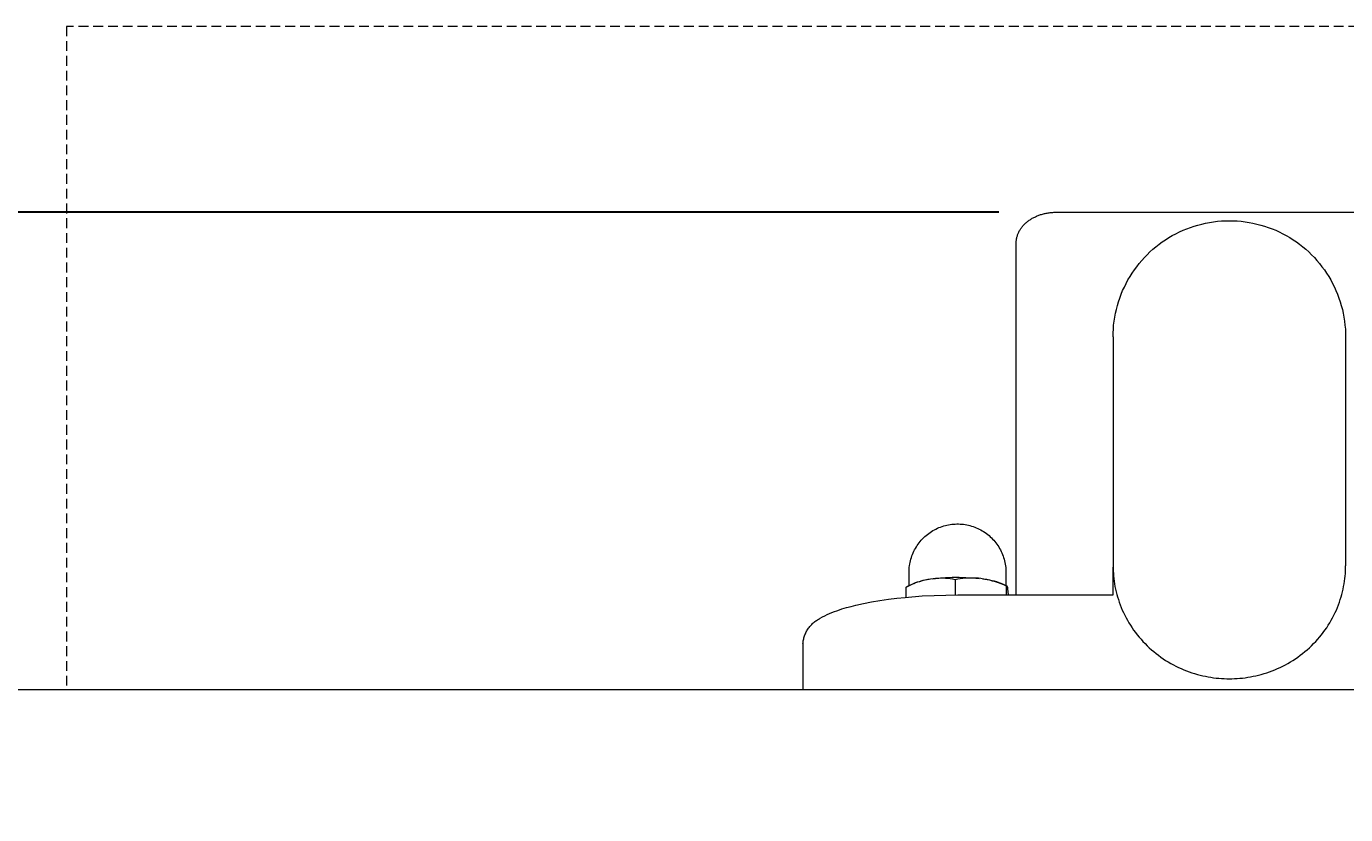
# Model space of a CAD drawing. Header units: millimetres. Extents: x -253 to 4295, y -442 to 2895.
# Drawn here: x -5.3 to 164.8, y 1321.9 to 1423.6 of the extents above; entities that cross this region are included whole.
import ezdxf

# ---------------------------------------------------------------- set-up
doc = ezdxf.new("R2010")
doc.units = ezdxf.units.MM
doc.linetypes.add('HIDDEN', pattern=[1.905, 1.27, -0.635])
for name, color, linetype, lineweight in [('ZANO_R', 7, 'Continuous', 0), ('ZANO_R_przerywana', 7, 'HIDDEN', 0), ('ZANO_W', 1, 'Continuous', 0)]:
    doc.layers.add(name, color=color, linetype=linetype, lineweight=lineweight)
doc.styles.add('Arial', font='arial.ttf')
doc.styles.get("Standard").update_dxf_attribs({"font": 'ARIALUNI.TTF'})
doc.dimstyles.new('pl i ang', dxfattribs={"dimtxt": 50, "dimasz": 50, "dimexe": 1.25, "dimexo": 0.625, "dimgap": 10, "dimtad": 1, "dimtoh": 1, "dimtxsty": 'Standard', "dimcen": 2.5, "dimclrd": 1, "dimclre": 1, "dimclrt": 1, "dimadec": 0, "dimazin": 0, "dimtfac": 1, "dimtmove": 0, "dimatfit": 3, "dimfxl": 1, "dimarcsym": 1})

# ---------------------------------------------------------------- blocks, each defined once
blk = doc.blocks.new('*D399')
at = {"layer": 'ZANO_W', "color": 1, "lineweight": -2}
for p, q in [((120.11, 1399.64), (-161.18, 1399.64)), ((-151.18, 1359.64), (-151.18, 779.64)), ((120.11, 739.64), (-161.18, 739.64))]:
    blk.add_line(p, q, dxfattribs=at)
at = {"layer": 'ZANO_W', "color": 1}
for points in [[(-144.52, 1359.64), (-157.85, 1359.64), (-151.18, 1399.64)], [(-157.85, 779.64), (-144.52, 779.64), (-151.18, 739.64)]]:
    blk.add_solid(points, dxfattribs=at)
at = {"layer": 'ZANO_W', "color": 1, "insert": (-181.61, 1069.64), "char_height": 40, "attachment_point": 5, "rotation": 90, "style": 'Arial'}
blk.add_mtext('660', dxfattribs=at)

msp = doc.modelspace()

# ---------------------------------------------------------------- linework, layer by layer
at = {"layer": 'ZANO_R'}
for p, q in [((124.32, 1398.81), (124.42, 1398.87)), ((124.42, 1398.87), (124.52, 1398.92)), ((124.52, 1398.92), (124.63, 1398.98)), ((124.63, 1398.98), (124.73, 1399.03)), ((124.73, 1399.03), (124.84, 1399.08)), ((124.84, 1399.08), (124.94, 1399.13)), ((124.94, 1399.13), (125.05, 1399.17)), ((125.05, 1399.17), (125.16, 1399.22)), ((125.16, 1399.22), (125.27, 1399.26)), ((125.27, 1399.26), (125.38, 1399.3)), ((125.38, 1399.3), (125.49, 1399.34)), ((125.49, 1399.34), (125.61, 1399.37)), ((125.61, 1399.37), (125.73, 1399.41)), ((125.73, 1399.41), (125.85, 1399.44)), ((125.85, 1399.44), (125.97, 1399.47)), ((125.97, 1399.47), (126.09, 1399.5)), ((126.09, 1399.5), (126.21, 1399.52)), ((126.21, 1399.52), (126.34, 1399.55)), ((126.34, 1399.55), (126.46, 1399.57)), ((126.46, 1399.57), (126.58, 1399.59)), ((126.58, 1399.59), (126.71, 1399.6)), ((126.71, 1399.6), (126.83, 1399.61)), ((126.83, 1399.61), (126.96, 1399.62)), ((126.96, 1399.62), (127.08, 1399.63)), ((127.08, 1399.63), (127.21, 1399.64)), ((127.21, 1399.64), (127.33, 1399.64)), ((127.33, 1399.64), (127.46, 1399.64)), ((127.46, 1399.64), (132.77, 1399.64)), ((132.77, 1399.64), (133.74, 1399.64)), ((133.74, 1399.64), (165.93, 1399.64)), ((122.68, 1397.1), (122.73, 1397.19)), ((122.73, 1397.19), (122.78, 1397.28)), ((122.78, 1397.28), (122.84, 1397.37)), ((122.84, 1397.37), (122.89, 1397.46)), ((122.89, 1397.46), (122.95, 1397.55)), ((122.95, 1397.55), (123.01, 1397.64)), ((123.01, 1397.64), (123.08, 1397.72)), ((123.08, 1397.72), (123.15, 1397.81)), ((123.15, 1397.81), (123.21, 1397.89)), ((123.21, 1397.89), (123.29, 1397.97)), ((123.29, 1397.97), (123.36, 1398.05)), ((123.36, 1398.05), (123.43, 1398.12)), ((123.43, 1398.12), (123.51, 1398.2)), ((123.51, 1398.2), (123.59, 1398.27)), ((123.59, 1398.27), (123.67, 1398.34)), ((123.67, 1398.34), (123.76, 1398.41)), ((123.76, 1398.41), (123.84, 1398.48)), ((123.84, 1398.48), (123.93, 1398.55)), ((123.93, 1398.55), (124.03, 1398.62)), ((124.03, 1398.62), (124.12, 1398.68)), ((124.12, 1398.68), (124.22, 1398.75)), ((124.22, 1398.75), (124.32, 1398.81)), ((143.39, 1397.11), (143.86, 1397.32)), ((143.86, 1397.32), (144.33, 1397.52)), ((144.33, 1397.52), (144.81, 1397.69)), ((144.81, 1397.69), (145.3, 1397.86)), ((145.3, 1397.86), (145.79, 1398)), ((145.79, 1398), (146.28, 1398.13)), ((146.28, 1398.13), (146.78, 1398.25)), ((146.78, 1398.25), (147.28, 1398.34)), ((147.28, 1398.34), (147.79, 1398.42)), ((147.79, 1398.42), (148.3, 1398.48)), ((148.3, 1398.48), (148.81, 1398.53)), ((148.81, 1398.53), (149.32, 1398.55)), ((149.32, 1398.55), (149.83, 1398.56)), ((149.83, 1398.56), (150.34, 1398.55)), ((150.34, 1398.55), (150.86, 1398.53)), ((150.86, 1398.53), (151.37, 1398.48)), ((151.37, 1398.48), (151.88, 1398.42)), ((151.88, 1398.42), (152.38, 1398.34)), ((152.38, 1398.34), (152.88, 1398.25)), ((152.88, 1398.25), (153.38, 1398.13)), ((153.38, 1398.13), (153.88, 1398)), ((153.88, 1398), (154.37, 1397.86)), ((154.37, 1397.86), (154.86, 1397.69)), ((154.86, 1397.69), (155.34, 1397.52)), ((155.34, 1397.52), (155.81, 1397.32)), ((155.81, 1397.32), (156.28, 1397.11)), ((122.33, 1395.74), (122.34, 1395.84)), ((122.33, 1395.64), (122.33, 1395.74)), ((122.33, 1364.64), (122.33, 1395.64)), ((122.34, 1395.84), (122.35, 1395.94)), ((122.35, 1395.94), (122.36, 1396.04)), ((122.36, 1396.04), (122.37, 1396.14)), ((122.37, 1396.14), (122.39, 1396.23)), ((122.39, 1396.23), (122.41, 1396.33)), ((122.41, 1396.33), (122.43, 1396.43)), ((122.43, 1396.43), (122.46, 1396.53)), ((122.46, 1396.53), (122.49, 1396.62)), ((122.49, 1396.62), (122.52, 1396.72)), ((122.52, 1396.72), (122.56, 1396.82)), ((122.56, 1396.82), (122.6, 1396.91)), ((122.6, 1396.91), (122.64, 1397.01)), ((122.64, 1397.01), (122.68, 1397.1)), ((140.37, 1395.2), (140.77, 1395.51)), ((140.77, 1395.51), (141.18, 1395.82)), ((141.18, 1395.82), (141.61, 1396.1)), ((141.61, 1396.1), (142.04, 1396.38)), ((142.04, 1396.38), (142.48, 1396.64)), ((142.48, 1396.64), (142.93, 1396.88)), ((142.93, 1396.88), (143.39, 1397.11)), ((156.28, 1397.11), (156.73, 1396.88)), ((156.73, 1396.88), (157.18, 1396.64)), ((157.18, 1396.64), (157.63, 1396.38)), ((157.63, 1396.38), (158.06, 1396.1)), ((158.06, 1396.1), (158.48, 1395.82)), ((158.48, 1395.82), (158.9, 1395.51)), ((158.9, 1395.51), (159.3, 1395.2)), ((138.53, 1393.42), (138.87, 1393.8)), ((138.87, 1393.8), (139.23, 1394.17)), ((139.23, 1394.17), (139.59, 1394.52)), ((139.59, 1394.52), (139.97, 1394.87)), ((139.97, 1394.87), (140.37, 1395.2)), ((159.3, 1395.2), (159.69, 1394.87)), ((159.69, 1394.87), (160.07, 1394.52)), ((160.07, 1394.52), (160.44, 1394.17)), ((160.44, 1394.17), (160.8, 1393.8)), ((160.8, 1393.8), (161.14, 1393.42)), ((137.29, 1391.79), (137.58, 1392.21)), ((137.58, 1392.21), (137.88, 1392.62)), ((137.88, 1392.62), (138.2, 1393.03)), ((138.2, 1393.03), (138.53, 1393.42)), ((161.14, 1393.42), (161.47, 1393.03)), ((161.47, 1393.03), (161.78, 1392.62)), ((161.78, 1392.62), (162.09, 1392.21)), ((162.09, 1392.21), (162.38, 1391.79)), ((136.29, 1390), (136.51, 1390.46)), ((136.51, 1390.46), (136.76, 1390.91)), ((136.76, 1390.91), (137.02, 1391.35)), ((137.02, 1391.35), (137.29, 1391.79)), ((162.38, 1391.79), (162.65, 1391.35)), ((162.65, 1391.35), (162.91, 1390.91)), ((162.91, 1390.91), (163.15, 1390.46)), ((163.15, 1390.46), (163.38, 1390)), ((135.7, 1388.58), (135.88, 1389.06)), ((135.88, 1389.06), (136.07, 1389.54)), ((136.07, 1389.54), (136.29, 1390)), ((163.38, 1390), (163.59, 1389.54)), ((163.59, 1389.54), (163.79, 1389.06)), ((163.79, 1389.06), (163.97, 1388.58)), ((135.15, 1386.61), (135.26, 1387.11)), ((135.26, 1387.11), (135.39, 1387.61)), ((135.39, 1387.61), (135.54, 1388.1)), ((135.54, 1388.1), (135.7, 1388.58)), ((163.97, 1388.58), (164.13, 1388.1)), ((164.13, 1388.1), (164.28, 1387.61)), ((164.28, 1387.61), (164.41, 1387.11)), ((164.41, 1387.11), (164.52, 1386.61)), ((134.91, 1385.09), (134.97, 1385.6)), ((134.97, 1385.6), (135.05, 1386.11)), ((135.05, 1386.11), (135.15, 1386.61)), ((164.52, 1386.61), (164.61, 1386.11)), ((164.61, 1386.11), (164.69, 1385.6)), ((164.69, 1385.6), (164.75, 1385.09)), ((134.83, 1383.56), (134.84, 1384.07)), ((134.83, 1383.56), (134.83, 1383.53)), ((134.83, 1383.56), (134.83, 1383.56)), ((134.83, 1383.53), (134.83, 1383.52)), ((134.83, 1383.52), (134.83, 1383.51)), ((134.84, 1384.07), (134.87, 1384.58)), ((134.87, 1384.58), (134.91, 1385.09)), ((164.75, 1385.09), (164.8, 1384.58)), ((164.8, 1384.58), (164.82, 1384.07)), ((164.82, 1384.07), (164.83, 1383.56)), ((164.83, 1383.56), (164.83, 1383.53)), ((164.83, 1383.56), (164.83, 1383.56)), ((164.83, 1383.53), (164.83, 1383.52)), ((164.83, 1383.52), (164.83, 1383.51)), ((134.83, 1383.51), (134.83, 1383.48)), ((134.83, 1383.51), (134.83, 1383.51)), ((134.83, 1383.48), (134.83, 1383.43)), ((134.83, 1383.43), (134.83, 1354)), ((164.83, 1383.51), (164.83, 1383.48)), ((164.83, 1383.51), (164.83, 1383.51)), ((164.83, 1383.48), (164.83, 1383.43)), ((164.83, 1383.43), (164.83, 1354)), ((122.33, 1350.26), (122.33, 1364.64)), ((110.72, 1357.93), (110.89, 1358.07)), ((110.89, 1358.07), (111.06, 1358.2)), ((111.06, 1358.2), (111.24, 1358.32)), ((111.24, 1358.32), (111.42, 1358.44)), ((111.42, 1358.44), (111.6, 1358.56)), ((111.6, 1358.56), (111.79, 1358.66)), ((111.79, 1358.66), (111.98, 1358.76)), ((111.98, 1358.76), (112.18, 1358.86)), ((112.18, 1358.86), (112.38, 1358.94)), ((112.38, 1358.94), (112.58, 1359.02)), ((112.58, 1359.02), (112.78, 1359.09)), ((112.78, 1359.09), (112.99, 1359.16)), ((112.99, 1359.16), (113.2, 1359.22)), ((113.2, 1359.22), (113.41, 1359.27)), ((113.41, 1359.27), (113.62, 1359.31)), ((113.62, 1359.31), (113.83, 1359.35)), ((113.83, 1359.35), (114.04, 1359.38)), ((114.04, 1359.38), (114.26, 1359.4)), ((114.26, 1359.4), (114.47, 1359.41)), ((114.47, 1359.41), (114.68, 1359.42)), ((114.68, 1359.42), (114.9, 1359.42)), ((114.9, 1359.42), (115.11, 1359.41)), ((115.11, 1359.41), (115.33, 1359.39)), ((115.33, 1359.39), (115.54, 1359.37)), ((115.54, 1359.37), (115.75, 1359.34)), ((115.75, 1359.34), (115.96, 1359.3)), ((115.96, 1359.3), (116.17, 1359.26)), ((116.17, 1359.26), (116.38, 1359.21)), ((116.38, 1359.21), (116.59, 1359.15)), ((116.59, 1359.15), (116.79, 1359.08)), ((116.79, 1359.08), (116.99, 1359.01)), ((116.99, 1359.01), (117.19, 1358.93)), ((117.19, 1358.93), (117.39, 1358.84)), ((117.39, 1358.84), (117.58, 1358.75)), ((117.58, 1358.75), (117.77, 1358.65)), ((117.77, 1358.65), (117.96, 1358.54)), ((117.96, 1358.54), (118.14, 1358.43)), ((118.14, 1358.43), (118.32, 1358.31)), ((118.32, 1358.31), (118.5, 1358.18)), ((118.5, 1358.18), (118.67, 1358.05)), ((118.67, 1358.05), (118.84, 1357.92)), ((109.34, 1356.27), (109.46, 1356.46)), ((109.46, 1356.46), (109.57, 1356.64)), ((109.57, 1356.64), (109.7, 1356.82)), ((109.7, 1356.82), (109.83, 1356.99)), ((109.83, 1356.99), (109.96, 1357.16)), ((109.96, 1357.16), (110.1, 1357.32)), ((110.1, 1357.32), (110.25, 1357.48)), ((110.25, 1357.48), (110.4, 1357.64)), ((110.4, 1357.64), (110.56, 1357.79)), ((110.56, 1357.79), (110.72, 1357.93)), ((118.84, 1357.92), (119, 1357.77)), ((119, 1357.77), (119.15, 1357.62)), ((119.15, 1357.62), (119.3, 1357.47)), ((119.3, 1357.47), (119.45, 1357.31)), ((119.45, 1357.31), (119.59, 1357.15)), ((119.59, 1357.15), (119.72, 1356.98)), ((119.72, 1356.98), (119.85, 1356.81)), ((119.85, 1356.81), (119.98, 1356.63)), ((119.98, 1356.63), (120.09, 1356.45)), ((120.09, 1356.45), (120.2, 1356.26)), ((108.65, 1354.46), (108.7, 1354.67)), ((108.7, 1354.67), (108.76, 1354.88)), ((108.76, 1354.88), (108.82, 1355.09)), ((108.82, 1355.09), (108.89, 1355.29)), ((108.89, 1355.29), (108.97, 1355.49)), ((108.97, 1355.49), (109.05, 1355.69)), ((109.05, 1355.69), (109.14, 1355.89)), ((109.14, 1355.89), (109.24, 1356.08)), ((109.24, 1356.08), (109.34, 1356.27)), ((120.2, 1356.26), (120.3, 1356.07)), ((120.3, 1356.07), (120.4, 1355.88)), ((120.4, 1355.88), (120.49, 1355.68)), ((120.49, 1355.68), (120.58, 1355.48)), ((120.58, 1355.48), (120.65, 1355.28)), ((120.65, 1355.28), (120.72, 1355.08)), ((120.72, 1355.08), (120.78, 1354.87)), ((120.78, 1354.87), (120.84, 1354.66)), ((120.84, 1354.66), (120.89, 1354.45)), ((108.52, 1353.39), (108.53, 1353.6)), ((108.52, 1353.17), (108.52, 1353.39)), ((108.52, 1351.46), (108.52, 1353.17)), ((108.53, 1353.6), (108.55, 1353.82)), ((108.55, 1353.82), (108.58, 1354.03)), ((108.58, 1354.03), (108.61, 1354.25)), ((108.61, 1354.25), (108.65, 1354.46)), ((120.89, 1354.45), (120.93, 1354.24)), ((120.93, 1354.24), (120.96, 1354.03)), ((120.96, 1354.03), (120.99, 1353.81)), ((120.99, 1353.81), (121, 1353.6)), ((121, 1353.6), (121.02, 1353.38)), ((121.02, 1353.38), (121.02, 1353.17)), ((121.02, 1353.17), (121.02, 1351.46)), ((134.83, 1354), (134.84, 1353.68)), ((134.83, 1350.26), (134.83, 1353.85)), ((134.84, 1353.68), (134.85, 1353.35)), ((134.85, 1353.35), (134.87, 1353.02)), ((134.87, 1353.02), (134.89, 1352.69)), ((164.77, 1352.69), (164.8, 1353.02)), ((164.8, 1353.02), (164.82, 1353.35)), ((164.82, 1353.35), (164.83, 1353.68)), ((164.83, 1353.68), (164.83, 1354)), ((108.46, 1351.42), (108.13, 1351.26)), ((108.13, 1351.26), (108.14, 1351.27)), ((108.13, 1349.95), (108.13, 1351.26)), ((108.14, 1351.27), (108.9, 1351.65)), ((108.14, 1351.27), (108.15, 1351.27)), ((108.8, 1351.57), (108.46, 1351.42)), ((109.15, 1351.71), (108.8, 1351.57)), ((108.9, 1351.65), (109.13, 1351.75)), ((109.13, 1351.75), (109.37, 1351.85)), ((109.5, 1351.84), (109.15, 1351.71)), ((109.37, 1351.85), (109.61, 1351.93)), ((109.85, 1351.96), (109.5, 1351.84)), ((109.61, 1351.93), (109.85, 1352.01)), ((109.85, 1352.01), (110.1, 1352.08)), ((110.21, 1352.06), (109.85, 1351.96)), ((110.1, 1352.08), (110.34, 1352.14)), ((110.57, 1352.16), (110.21, 1352.06)), ((110.34, 1352.14), (110.59, 1352.19)), ((110.93, 1352.24), (110.57, 1352.16)), ((110.59, 1352.19), (110.84, 1352.24)), ((110.84, 1352.24), (111.1, 1352.27)), ((111.3, 1352.31), (110.93, 1352.24)), ((111.61, 1352.34), (111.3, 1352.31)), ((111.5, 1352.33), (112.36, 1352.43)), ((111.93, 1352.37), (111.61, 1352.34)), ((112.25, 1352.39), (111.93, 1352.37)), ((112.57, 1352.4), (112.25, 1352.39)), ((112.36, 1352.43), (113.23, 1352.5)), ((112.89, 1352.4), (112.57, 1352.4)), ((113.21, 1352.38), (112.89, 1352.4)), ((113.52, 1352.36), (113.21, 1352.38)), ((113.23, 1352.5), (114.1, 1352.54)), ((113.84, 1352.32), (113.52, 1352.36)), ((114.16, 1352.28), (113.84, 1352.32)), ((114.1, 1352.54), (114.97, 1352.55)), ((114.47, 1352.22), (114.16, 1352.28)), ((114.8, 1352.29), (114.47, 1352.22)), ((114.47, 1352.22), (114.47, 1350.26)), ((115.13, 1352.34), (114.8, 1352.29)), ((114.97, 1352.55), (115.84, 1352.52)), ((115.46, 1352.38), (115.13, 1352.34)), ((115.79, 1352.41), (115.46, 1352.38)), ((116.13, 1352.43), (115.79, 1352.41)), ((115.84, 1352.52), (116.71, 1352.47)), ((116.46, 1352.44), (116.13, 1352.43)), ((116.79, 1352.44), (116.46, 1352.44)), ((116.71, 1352.47), (117.58, 1352.39)), ((117.13, 1352.42), (116.79, 1352.44)), ((117.46, 1352.4), (117.13, 1352.42)), ((117.79, 1352.37), (117.46, 1352.4)), ((118.17, 1352.31), (117.79, 1352.37)), ((118, 1352.34), (118.31, 1352.3)), ((118.55, 1352.23), (118.17, 1352.31)), ((118.31, 1352.3), (118.61, 1352.26)), ((118.93, 1352.15), (118.55, 1352.23)), ((118.61, 1352.26), (118.91, 1352.2)), ((118.91, 1352.2), (119.2, 1352.13)), ((119.3, 1352.05), (118.93, 1352.15)), ((119.2, 1352.13), (119.5, 1352.06)), ((119.67, 1351.94), (119.3, 1352.05)), ((119.5, 1352.06), (119.79, 1351.97)), ((120.04, 1351.82), (119.67, 1351.94)), ((119.79, 1351.97), (120.08, 1351.88)), ((120.4, 1351.69), (120.04, 1351.82)), ((120.08, 1351.88), (120.36, 1351.77)), ((120.36, 1351.77), (120.64, 1351.65)), ((120.76, 1351.54), (120.4, 1351.69)), ((120.64, 1351.65), (121.15, 1351.4)), ((121.11, 1351.38), (120.76, 1351.54)), ((121.12, 1351.39), (121.11, 1351.38)), ((121.11, 1350.26), (121.11, 1351.38)), ((121.13, 1351.39), (121.12, 1351.39)), ((121.12, 1351.39), (121.12, 1351.39)), ((121.12, 1351.39), (121.12, 1351.39)), ((121.12, 1351.39), (121.12, 1351.39)), ((121.12, 1351.39), (121.12, 1351.39)), ((121.12, 1351.39), (121.12, 1351.39)), ((121.12, 1351.39), (121.12, 1351.39)), ((121.12, 1351.39), (121.12, 1351.39)), ((121.14, 1351.4), (121.13, 1351.4)), ((121.13, 1351.4), (121.13, 1351.4)), ((121.13, 1351.4), (121.13, 1351.4)), ((121.13, 1351.4), (121.13, 1351.4)), ((121.13, 1351.4), (121.13, 1351.4)), ((121.13, 1351.4), (121.13, 1351.4)), ((121.13, 1351.4), (121.13, 1351.4)), ((121.13, 1351.4), (121.13, 1351.4)), ((121.13, 1351.4), (121.13, 1351.4)), ((121.13, 1351.4), (121.13, 1351.4)), ((121.13, 1351.4), (121.13, 1351.4)), ((121.13, 1351.4), (121.13, 1351.4)), ((121.13, 1351.4), (121.13, 1351.39)), ((121.13, 1351.39), (121.13, 1351.39)), ((121.13, 1351.39), (121.13, 1351.39)), ((121.15, 1351.4), (121.14, 1351.4)), ((121.14, 1351.4), (121.14, 1351.4)), ((121.14, 1351.4), (121.14, 1351.4)), ((121.14, 1351.4), (121.14, 1351.4)), ((121.14, 1351.4), (121.14, 1351.4)), ((121.14, 1351.4), (121.14, 1351.4)), ((121.14, 1351.4), (121.14, 1351.4)), ((121.14, 1351.4), (121.14, 1351.4)), ((121.14, 1351.4), (121.14, 1351.4)), ((121.14, 1351.4), (121.14, 1351.4)), ((121.14, 1351.4), (121.14, 1351.4)), ((121.14, 1351.4), (121.14, 1351.4)), ((121.14, 1351.4), (121.14, 1351.4)), ((121.14, 1351.4), (121.14, 1351.4)), ((121.14, 1351.4), (121.14, 1351.4)), ((121.14, 1351.4), (121.14, 1351.4)), ((121.14, 1351.4), (121.14, 1351.4)), ((121.16, 1351.39), (121.15, 1351.4)), ((121.15, 1351.4), (121.15, 1351.4)), ((121.15, 1351.4), (121.15, 1351.4)), ((121.15, 1351.4), (121.15, 1351.4)), ((121.15, 1351.4), (121.15, 1351.4)), ((121.15, 1351.4), (121.15, 1351.4)), ((121.15, 1351.4), (121.15, 1351.4)), ((121.15, 1351.4), (121.15, 1351.4)), ((121.15, 1351.4), (121.15, 1351.4)), ((121.15, 1351.4), (121.15, 1351.4)), ((121.15, 1351.4), (121.15, 1351.4)), ((121.15, 1351.4), (121.15, 1351.4)), ((121.15, 1351.4), (121.15, 1351.4)), ((121.15, 1351.4), (121.15, 1351.4)), ((121.15, 1351.4), (121.15, 1351.4)), ((121.15, 1351.4), (121.15, 1351.4)), ((121.15, 1351.4), (121.15, 1351.4)), ((121.17, 1351.39), (121.16, 1351.39)), ((121.16, 1351.39), (121.16, 1351.39)), ((121.16, 1351.39), (121.16, 1351.39)), ((121.16, 1351.39), (121.16, 1351.39)), ((121.16, 1351.39), (121.16, 1351.39)), ((121.16, 1351.39), (121.16, 1351.39)), ((121.16, 1351.39), (121.16, 1351.39)), ((121.16, 1351.39), (121.16, 1351.39)), ((121.16, 1351.39), (121.16, 1351.39)), ((121.16, 1351.39), (121.16, 1351.39)), ((121.16, 1351.39), (121.16, 1351.39)), ((121.17, 1351.38), (121.17, 1351.39)), ((121.17, 1351.39), (121.17, 1351.39)), ((121.18, 1351.37), (121.17, 1351.38)), ((121.17, 1351.38), (121.17, 1351.38)), ((121.17, 1351.38), (121.17, 1351.38)), ((121.17, 1351.38), (121.17, 1351.38)), ((121.17, 1351.38), (121.17, 1351.38)), ((121.17, 1351.38), (121.17, 1351.38)), ((121.17, 1351.38), (121.17, 1351.38)), ((121.18, 1351.36), (121.18, 1351.37)), ((121.18, 1351.37), (121.18, 1351.37)), ((121.19, 1351.36), (121.18, 1351.36)), ((121.18, 1351.36), (121.18, 1351.36)), ((121.19, 1351.35), (121.19, 1351.36)), ((121.19, 1351.34), (121.19, 1351.35)), ((121.19, 1351.35), (121.19, 1351.35)), ((121.2, 1351.33), (121.19, 1351.34)), ((121.2, 1351.32), (121.2, 1351.33)), ((121.21, 1351.3), (121.2, 1351.32)), ((121.21, 1351.29), (121.21, 1351.3)), ((121.22, 1351.27), (121.21, 1351.29)), ((121.23, 1351.24), (121.22, 1351.27)), ((121.24, 1351.2), (121.23, 1351.24)), ((121.25, 1351.15), (121.24, 1351.2)), ((134.89, 1352.69), (134.93, 1352.36)), ((134.93, 1352.36), (134.97, 1352.02)), ((134.97, 1352.02), (135.02, 1351.69)), ((135.02, 1351.69), (135.08, 1351.35)), ((135.08, 1351.35), (135.15, 1351.01)), ((164.51, 1351.01), (164.58, 1351.35)), ((164.58, 1351.35), (164.64, 1351.69)), ((164.64, 1351.69), (164.69, 1352.02)), ((164.69, 1352.02), (164.74, 1352.36)), ((164.74, 1352.36), (164.77, 1352.69)), ((103.66, 1349.36), (104.77, 1349.54)), ((104.77, 1349.54), (105.88, 1349.7)), ((105.88, 1349.7), (106.94, 1349.83)), ((106.94, 1349.83), (108, 1349.94)), ((108, 1349.94), (110.23, 1350.12)), ((110.23, 1350.12), (114.83, 1350.26)), ((114.83, 1350.26), (134.83, 1350.26)), ((121.26, 1351.05), (121.25, 1351.15)), ((121.32, 1350.65), (121.26, 1351.05)), ((121.36, 1350.26), (121.32, 1350.65)), ((135.15, 1351.01), (135.23, 1350.67)), ((135.23, 1350.67), (135.32, 1350.33)), ((135.32, 1350.33), (135.41, 1349.99)), ((135.41, 1349.99), (135.52, 1349.65)), ((135.52, 1349.65), (135.63, 1349.32)), ((164.04, 1349.32), (164.15, 1349.65)), ((164.15, 1349.65), (164.25, 1349.99)), ((164.25, 1349.99), (164.35, 1350.33)), ((164.35, 1350.33), (164.44, 1350.67)), ((164.44, 1350.67), (164.51, 1351.01)), ((97.96, 1347.72), (98.27, 1347.85)), ((98.27, 1347.85), (98.79, 1348.07)), ((98.79, 1348.07), (99.31, 1348.26)), ((99.31, 1348.26), (99.84, 1348.44)), ((99.84, 1348.44), (100.43, 1348.62)), ((100.43, 1348.62), (101.03, 1348.78)), ((101.03, 1348.78), (101.64, 1348.93)), ((101.64, 1348.93), (102.65, 1349.16)), ((102.65, 1349.16), (103.66, 1349.36)), ((135.63, 1349.32), (135.75, 1348.98)), ((135.75, 1348.98), (135.89, 1348.64)), ((135.89, 1348.64), (136.03, 1348.3)), ((136.03, 1348.3), (136.18, 1347.97)), ((136.18, 1347.97), (136.34, 1347.64)), ((163.33, 1347.64), (163.49, 1347.97)), ((163.49, 1347.97), (163.64, 1348.3)), ((163.64, 1348.3), (163.78, 1348.64)), ((163.78, 1348.64), (163.91, 1348.98)), ((163.91, 1348.98), (164.04, 1349.32)), ((95.62, 1346.06), (95.7, 1346.16)), ((95.7, 1346.16), (95.79, 1346.27)), ((95.79, 1346.27), (95.88, 1346.37)), ((95.88, 1346.37), (95.97, 1346.46)), ((95.97, 1346.46), (96.07, 1346.56)), ((96.07, 1346.56), (96.17, 1346.65)), ((96.17, 1346.65), (96.27, 1346.74)), ((96.27, 1346.74), (96.38, 1346.82)), ((96.38, 1346.82), (96.48, 1346.9)), ((96.48, 1346.9), (96.6, 1346.97)), ((96.6, 1346.97), (96.71, 1347.05)), ((96.71, 1347.05), (96.83, 1347.11)), ((96.83, 1347.11), (96.95, 1347.18)), ((96.95, 1347.18), (97.07, 1347.24)), ((97.07, 1347.24), (97.36, 1347.41)), ((97.36, 1347.41), (97.66, 1347.57)), ((97.66, 1347.57), (97.96, 1347.72)), ((136.34, 1347.64), (136.51, 1347.31)), ((136.51, 1347.31), (136.69, 1346.99)), ((136.69, 1346.99), (136.88, 1346.66)), ((136.88, 1346.66), (137.07, 1346.35)), ((137.07, 1346.35), (137.28, 1346.03)), ((162.39, 1346.03), (162.59, 1346.35)), ((162.59, 1346.35), (162.79, 1346.66)), ((162.79, 1346.66), (162.98, 1346.99)), ((162.98, 1346.99), (163.16, 1347.31)), ((163.16, 1347.31), (163.33, 1347.64)), ((94.88, 1344.34), (94.9, 1344.47)), ((94.9, 1344.47), (94.93, 1344.6)), ((94.93, 1344.6), (94.96, 1344.73)), ((94.96, 1344.73), (95, 1344.86)), ((95, 1344.86), (95.05, 1344.99)), ((95.05, 1344.99), (95.09, 1345.12)), ((95.09, 1345.12), (95.14, 1345.24)), ((95.14, 1345.24), (95.2, 1345.36)), ((95.2, 1345.36), (95.26, 1345.49)), ((95.26, 1345.49), (95.32, 1345.6)), ((95.32, 1345.6), (95.39, 1345.72)), ((95.39, 1345.72), (95.46, 1345.84)), ((95.46, 1345.84), (95.54, 1345.95)), ((95.54, 1345.95), (95.62, 1346.06)), ((137.28, 1346.03), (137.49, 1345.72)), ((137.49, 1345.72), (137.72, 1345.42)), ((137.72, 1345.42), (137.95, 1345.12)), ((137.95, 1345.12), (138.19, 1344.82)), ((138.19, 1344.82), (138.44, 1344.53)), ((138.44, 1344.53), (138.69, 1344.25)), ((160.97, 1344.25), (161.23, 1344.53)), ((161.23, 1344.53), (161.48, 1344.82)), ((161.48, 1344.82), (161.72, 1345.12)), ((161.72, 1345.12), (161.95, 1345.42)), ((161.95, 1345.42), (162.17, 1345.72)), ((162.17, 1345.72), (162.39, 1346.03)), ((94.83, 1343.93), (94.84, 1344.07)), ((94.83, 1343.93), (94.83, 1338.03)), ((94.84, 1344.07), (94.86, 1344.2)), ((94.86, 1344.2), (94.88, 1344.34)), ((138.69, 1344.25), (138.96, 1343.97)), ((138.96, 1343.97), (139.23, 1343.7)), ((139.23, 1343.7), (139.5, 1343.44)), ((139.5, 1343.44), (139.79, 1343.18)), ((139.79, 1343.18), (140.08, 1342.94)), ((140.08, 1342.94), (140.38, 1342.7)), ((140.38, 1342.7), (140.68, 1342.46)), ((158.98, 1342.46), (159.29, 1342.7)), ((159.29, 1342.7), (159.58, 1342.94)), ((159.58, 1342.94), (159.88, 1343.18)), ((159.88, 1343.18), (160.16, 1343.44)), ((160.16, 1343.44), (160.44, 1343.7)), ((160.44, 1343.7), (160.71, 1343.97)), ((160.71, 1343.97), (160.97, 1344.25)), ((140.68, 1342.46), (140.99, 1342.24)), ((140.99, 1342.24), (141.31, 1342.02)), ((141.31, 1342.02), (141.62, 1341.81)), ((141.62, 1341.81), (141.95, 1341.61)), ((141.95, 1341.61), (142.28, 1341.42)), ((142.28, 1341.42), (142.61, 1341.24)), ((142.61, 1341.24), (142.94, 1341.07)), ((142.94, 1341.07), (143.28, 1340.9)), ((156.38, 1340.9), (156.72, 1341.07)), ((156.72, 1341.07), (157.06, 1341.24)), ((157.06, 1341.24), (157.39, 1341.42)), ((157.39, 1341.42), (157.72, 1341.61)), ((157.72, 1341.61), (158.04, 1341.81)), ((158.04, 1341.81), (158.36, 1342.02)), ((158.36, 1342.02), (158.67, 1342.24)), ((158.67, 1342.24), (158.98, 1342.46)), ((143.28, 1340.9), (143.62, 1340.75)), ((143.62, 1340.75), (143.97, 1340.6)), ((143.97, 1340.6), (144.31, 1340.46)), ((144.31, 1340.46), (144.66, 1340.33)), ((144.66, 1340.33), (145.01, 1340.21)), ((145.01, 1340.21), (145.36, 1340.1)), ((145.36, 1340.1), (145.71, 1340)), ((145.71, 1340), (146.06, 1339.91)), ((146.06, 1339.91), (146.41, 1339.82)), ((146.41, 1339.82), (146.75, 1339.75)), ((146.75, 1339.75), (147.1, 1339.68)), ((147.1, 1339.68), (147.45, 1339.62)), ((147.45, 1339.62), (147.8, 1339.57)), ((147.8, 1339.57), (148.14, 1339.53)), ((148.14, 1339.53), (148.49, 1339.5)), ((148.49, 1339.5), (148.83, 1339.47)), ((148.83, 1339.47), (149.16, 1339.45)), ((149.16, 1339.45), (149.5, 1339.44)), ((149.5, 1339.44), (149.83, 1339.44)), ((149.83, 1339.44), (150.17, 1339.44)), ((150.17, 1339.44), (150.5, 1339.45)), ((150.5, 1339.45), (150.84, 1339.47)), ((150.84, 1339.47), (151.18, 1339.5)), ((151.18, 1339.5), (151.52, 1339.53)), ((151.52, 1339.53), (151.87, 1339.57)), ((151.87, 1339.57), (152.21, 1339.62)), ((152.21, 1339.62), (152.56, 1339.68)), ((152.56, 1339.68), (152.91, 1339.75)), ((152.91, 1339.75), (153.26, 1339.82)), ((153.26, 1339.82), (153.61, 1339.91)), ((153.61, 1339.91), (153.96, 1340)), ((153.96, 1340), (154.31, 1340.1)), ((154.31, 1340.1), (154.66, 1340.21)), ((154.66, 1340.21), (155.01, 1340.33)), ((155.01, 1340.33), (155.35, 1340.46)), ((155.35, 1340.46), (155.7, 1340.6)), ((155.7, 1340.6), (156.04, 1340.75)), ((156.04, 1340.75), (156.38, 1340.9)), ((-45.17, 1338.03), (1734.83, 1338.03))]:
    msp.add_line(p, q, dxfattribs=at)
at = {"layer": 'ZANO_R_przerywana'}
for p, q in [((-0.17, 1423.64), (-0.17, 1338.03)), ((299.83, 1423.64), (-0.17, 1423.64))]:
    msp.add_line(p, q, dxfattribs=at)

# ---------------------------------------------------------------- dimensions: what is measured, and where the dimension line sits
at = {"layer": 'ZANO_W'}
dim = msp.add_linear_dim(base=(-151.18, 739.64), p1=(130.11, 1399.64), p2=(130.11, 739.64), angle=90, dimstyle='pl i ang', override={"dimtxt": 40, "dimasz": 40, "dimexe": 10, "dimexo": 10, "dimtoh": 0, "dimdec": 0, "dimtxsty": 'Arial', "dimtdec": 0, "dimtmove": 1}, dxfattribs=at)
dim.commit()
dim.dimension.update_dxf_attribs({"geometry": '*D399', "text_midpoint": (-181.61, 1069.64)})

doc.saveas('drawing.dxf')
